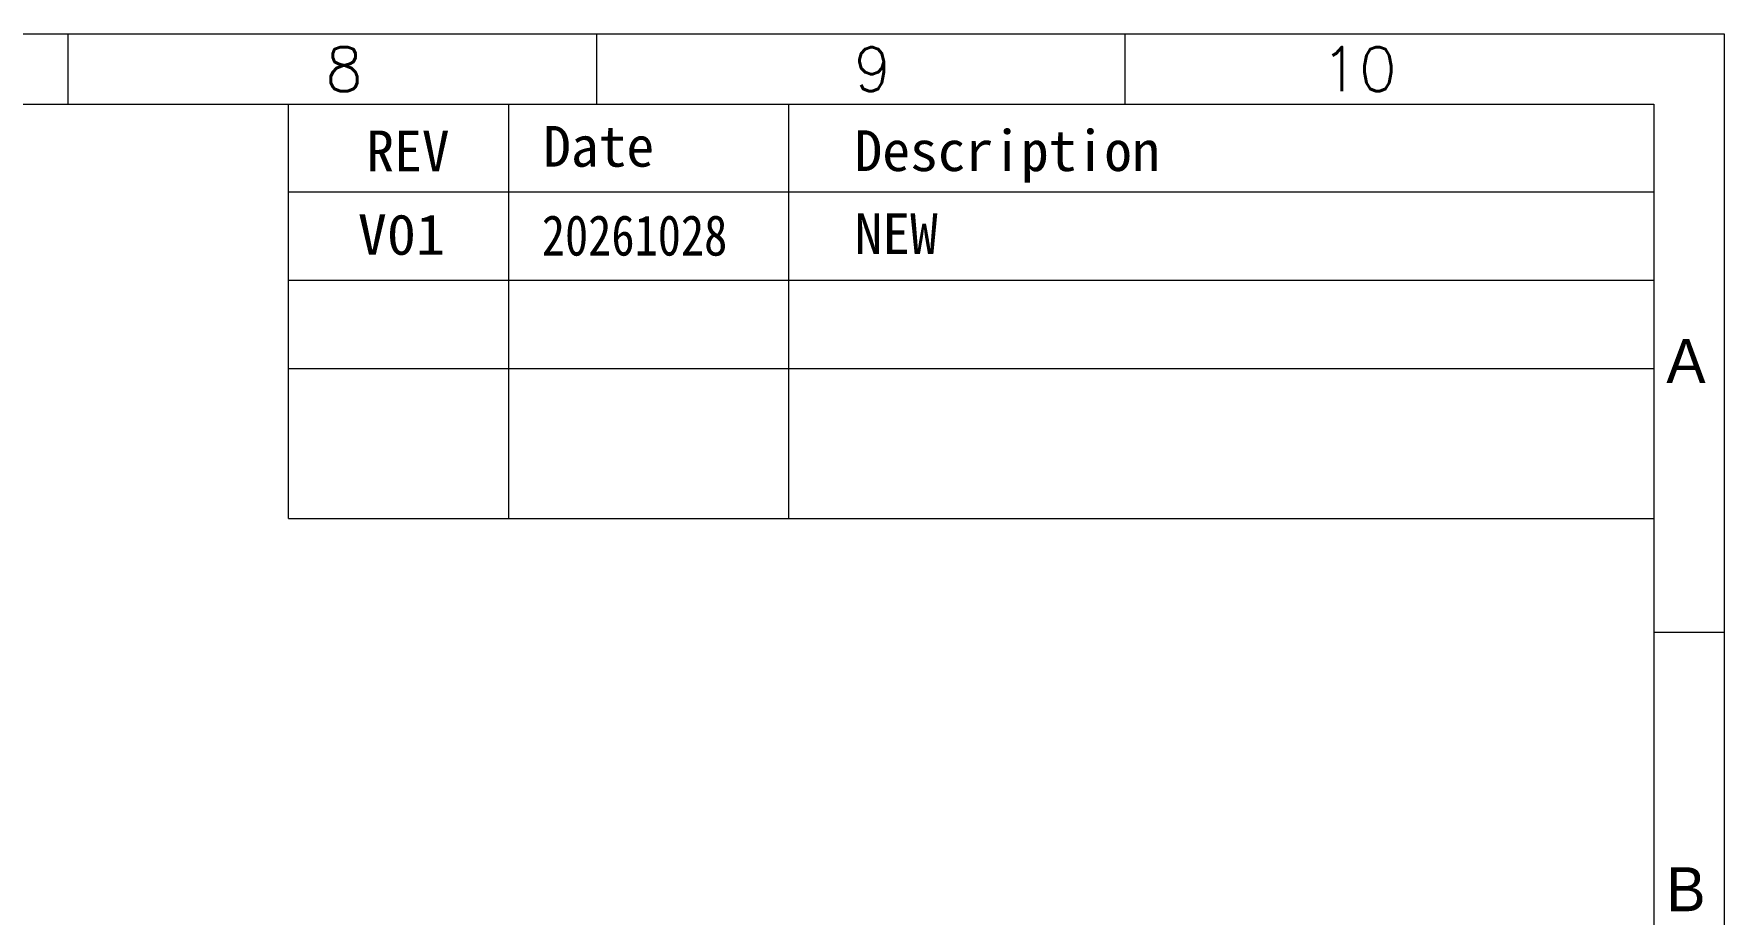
# Model space of a CAD drawing. Header units: millimetres. Extents: x 1845 to 2650, y -178 to 579.
# Drawn here: x 2573.1 to 2650.3, y 328.8 to 369 of the extents above; entities that cross this region are included whole.
import ezdxf
from ezdxf.enums import TextEntityAlignment as Align

# ---------------------------------------------------------------- set-up
doc = ezdxf.new("R2010")
doc.units = ezdxf.units.MM
doc.layers.get('0').update_dxf_attribs({"lineweight": 5})
doc.layers.add('图框', color=7, linetype='Continuous', lineweight=5)
doc.styles.get("Standard").update_dxf_attribs({"font": 'txt', "bigfont": 'gbcbig.shx'})
doc.styles.add('汉字', font='')
doc.styles.get('汉字').set_extended_font_data('SimSun')

msp = doc.modelspace()

# ---------------------------------------------------------------- linework, layer by layer
at = {"layer": '图框', "color": 7, "linetype": 'ByBlock', "lineweight": 5, "ltscale": 0.55}
for p, q in [((2574.6716, 365.8059), (2574.6716, 369.0239)), ((2598.8037, 365.8059), (2598.8037, 369.0239)), ((2622.9357, 365.8059), (2622.9357, 369.0239)), ((2405.7472, 365.8059), (2647.0678, 365.8059)), ((2584.7354, 346.8784), (2584.7354, 365.8059)), ((2594.792, 346.8784), (2594.792, 365.7856)), ((2607.5828, 346.8784), (2607.5828, 365.8059)), ((2647.0678, 365.8059), (2647.0678, 196.8571)), ((2647.0678, 361.7833), (2584.7354, 361.7833)), ((2584.7354, 357.7607), (2647.0678, 357.7607)), ((2584.7354, 353.7381), (2647.0678, 353.7381)), ((2584.7354, 346.8784), (2647.0678, 346.8784)), ((2650.2859, 341.6702), (2647.0678, 341.6702))]:
    msp.add_line(p, q, dxfattribs=at)
msp.add_lwpolyline([(2402.5291, 369.0239), (2650.2859, 369.0239), (2650.2859, 193.6391), (2402.5291, 193.6391)], close=True, dxfattribs=at)

# ---------------------------------------------------------------- texts
at = {"linetype": 'Continuous', "lineweight": 5, "style": '汉字'}
for s, width, p, p2 in [('V01', 1.003536, (2587.898, 358.9287), (2591.882, 358.9287)), ('20261028', 0.80001, (2596.2993, 358.8913), (2604.7686, 358.8913))]:
    msp.add_text(s, height=1.85058, dxfattribs=dict(at, width=width)).set_placement(p, p2, align=Align.FIT)
at = {"linetype": 'ByBlock', "lineweight": 5, "ltscale": 0.55, "insert": (2610.5801, 360.8275), "char_height": 1.862316, "width": 3.423717, "attachment_point": 1, "style": '汉字'}
msp.add_mtext('{\\fSimSun|b0|i0|c134|p2;NEW}', dxfattribs=at)
at = {"layer": '图框', "color": 7, "linetype": 'ByBlock', "lineweight": 5, "ltscale": 0.55}
for s, insert, char_height, width, attachment_point in [('8', (2586.4066, 368.4179), 2.0113, 3.423717, 1), ('9', (2610.5386, 368.4179), 2.0113, 3.423717, 1), ('10', (2635.3328, 368.4179), 2.0113, 3.423717, 3), ('{\\fSimSun|b0|i0|c134|p2;REV}', (2588.2872, 364.605), 1.862316, 3.423717, 1), ('{\\fSimSun|b0|i0|c134|p2;Date}', (2596.3615, 364.8152), 1.862316, 3.423717, 1), ('{\\fSimSun|b0|i0|c134|p2;Description}', (2610.5771, 364.6158), 1.862316, 15.477445, 1), ('{\\f\uffd0ￂﾼﾚￃ\ufff7\ufff3w|b0|i0|c136|p54;A}', (2649.4372, 353.0687), 2.011301, 3.423717, 9), ('{\\f\uffd0ￂﾼﾚￃ\ufff7\ufff3w|b0|i0|c134|p54;B}', (2649.4372, 328.9366), 2.011301, 3.423717, 9)]:
    msp.add_mtext(s, dxfattribs=dict(at, insert=insert, char_height=char_height, width=width, attachment_point=attachment_point))

doc.saveas('drawing.dxf')
